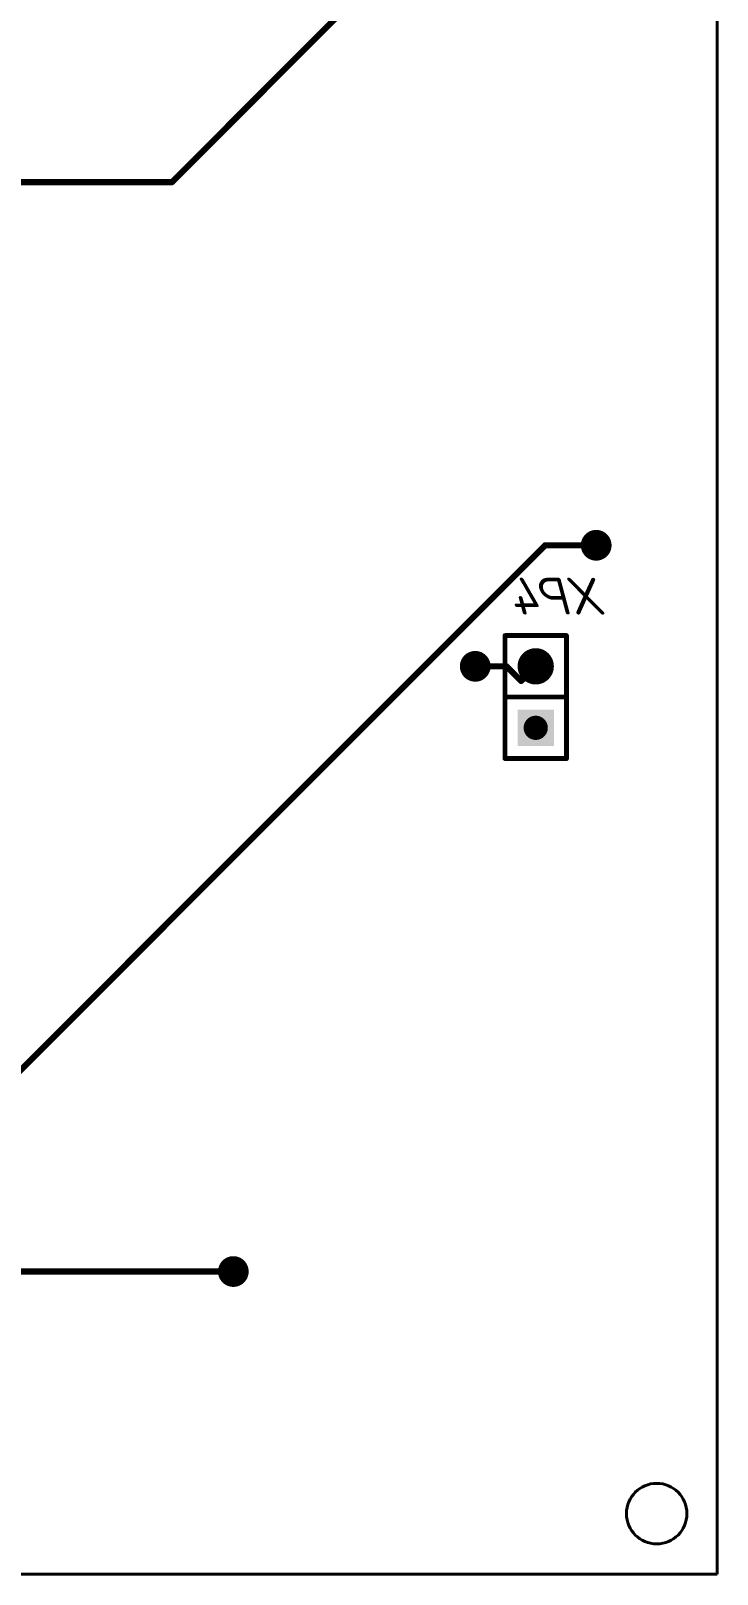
# Model space of a CAD drawing. Header units: millimetres. Extents: x -1529 to 2898, y -1337 to 2183.
# Drawn here: x 2869.2 to 2897.6, y -1191.8 to -1128 of the extents above; entities that cross this region are included whole.
import ezdxf

# ---------------------------------------------------------------- set-up
doc = ezdxf.new("R2010")
doc.units = ezdxf.units.MM
doc.layers.get('0').update_dxf_attribs({"lineweight": 40})
for name, color, linetype in [('BottomLayer', 5, 'Continuous'), ('BottomOverlay', 54, 'Continuous'), ('DrillDrawing', 1, 'Continuous'), ('PadHoleLayer', 156, 'Continuous'), ('ViaHoleLayer', 16, 'Continuous')]:
    doc.layers.add(name, color=color, linetype=linetype)
doc.styles.get("Standard").update_dxf_attribs({"font": 'isocpeui.ttf', "height": 5})

msp = doc.modelspace()

# ---------------------------------------------------------------- linework, layer by layer
for p, q in [((2897.587217726007, -1191.764845085696), (2897.587217726007, -1091.764846965696)), ((2800.087217146007, -1191.764845085696), (2897.587217726007, -1191.764845085696))]:
    msp.add_line(p, q)
msp.add_circle((2895.087204946007, -1189.264865325696), 1.25)
at = {"layer": 'BottomLayer', "const_width": 0.254}
for points in [[(2890.087214946007, -1119.224822525696), (2875.047191686006, -1134.264845785696)], [(2875.047191686006, -1134.264845785696), (2862.587216606007, -1134.264845785696)], [(2890.474816406007, -1149.264846265696), (2864.246016946007, -1175.493645725696)], [(2892.587217566007, -1149.264846265696), (2890.474816406007, -1149.264846265696)], [(2888.879203646007, -1154.264846425696), (2887.587217406007, -1154.264846425696)], [(2889.483202946007, -1154.868845725696), (2888.879203646007, -1154.264846425696)], [(2890.087214946007, -1154.264833725696), (2889.483202946007, -1154.868845725696)], [(2877.587217086007, -1179.264844685696), (2831.669815906007, -1179.264844685696)]]:
    msp.add_lwpolyline(points, dxfattribs=at)
at = {"layer": 'BottomLayer'}
for points, const_width in [([(2875.110691686007, -1134.264845785696, -1), (2874.983691686007, -1134.264845785696, -1)], 0.127), ([(2875.110691686007, -1134.264845785696, -1), (2874.983691686007, -1134.264845785696, -1)], 0.127), ([(2892.904717566007, -1149.264846265696, -1), (2892.269717566007, -1149.264846265696, -1)], 0.635), ([(2890.538316406007, -1149.264846265696, -1), (2890.411316406007, -1149.264846265696, -1)], 0.127), ([(2890.538316406007, -1149.264846265696, -1), (2890.411316406007, -1149.264846265696, -1)], 0.127), ([(2892.650717566007, -1149.264846265696, -1), (2892.523717566007, -1149.264846265696, -1)], 0.127), ([(2887.904717406007, -1154.264846425696, -1), (2887.269717406007, -1154.264846425696, -1)], 0.635), ([(2890.462215466007, -1154.264833725696, -1), (2889.712214426007, -1154.264833725696, -1)], 0.7499985), ([(2887.650717406007, -1154.264846425696, -1), (2887.523717406007, -1154.264846425696, -1)], 0.127), ([(2888.942703646007, -1154.264846425696, -1), (2888.815703646007, -1154.264846425696, -1)], 0.127), ([(2888.942703646007, -1154.264846425696, -1), (2888.815703646007, -1154.264846425696, -1)], 0.127), ([(2890.150714946007, -1154.264833725696, -1), (2890.023714946007, -1154.264833725696, -1)], 0.127), ([(2889.546702946007, -1154.868845725696, -1), (2889.419702946007, -1154.868845725696, -1)], 0.127), ([(2889.546702946007, -1154.868845725696, -1), (2889.419702946007, -1154.868845725696, -1)], 0.127), ([(2877.904717086007, -1179.264844685696, -1), (2877.269717086007, -1179.264844685696, -1)], 0.635), ([(2877.650717086007, -1179.264844685696, -1), (2877.523717086007, -1179.264844685696, -1)], 0.127)]:
    msp.add_lwpolyline(points, format="xyb", close=True, dxfattribs=dict(at, const_width=const_width))
msp.add_solid([(2890.837213446007, -1157.554832225696), (2889.337216446007, -1157.554832225696), (2890.837213446007, -1156.054835225696), (2889.337216446007, -1156.054835225696)], dxfattribs=at)
at = {"layer": 'BottomOverlay', "const_width": 0.1999996}
for points in [[(2891.357214946006, -1152.994833725696), (2888.817214946007, -1152.994833725696)], [(2888.817214946007, -1158.074833725696), (2888.817214946007, -1152.994833725696)], [(2891.357214946006, -1158.074833725696), (2891.357214946006, -1152.994833725696)], [(2891.357214946006, -1155.534833725696), (2888.817214946007, -1155.534833725696)], [(2891.357214946006, -1158.074833725696), (2888.817214946007, -1158.074833725696)]]:
    msp.add_lwpolyline(points, dxfattribs=at)
at = {"layer": 'BottomOverlay', "const_width": 0.0999998}
for points in [[(2888.867214846007, -1152.994833725696, -1), (2888.767215046007, -1152.994833725696, -1)], [(2888.867214846007, -1152.994833725696, -1), (2888.767215046007, -1152.994833725696, -1)], [(2891.407214846007, -1152.994833725696, -1), (2891.307215046007, -1152.994833725696, -1)], [(2891.407214846007, -1152.994833725696, -1), (2891.307215046007, -1152.994833725696, -1)], [(2888.867214846007, -1155.534833725696, -1), (2888.767215046007, -1155.534833725696, -1)], [(2891.407214846007, -1155.534833725696, -1), (2891.307215046007, -1155.534833725696, -1)], [(2888.867214846007, -1158.074833725696, -1), (2888.767215046007, -1158.074833725696, -1)], [(2888.867214846007, -1158.074833725696, -1), (2888.767215046007, -1158.074833725696, -1)], [(2891.407214846007, -1158.074833725696, -1), (2891.307215046007, -1158.074833725696, -1)], [(2891.407214846007, -1158.074833725696, -1), (2891.307215046007, -1158.074833725696, -1)]]:
    msp.add_lwpolyline(points, format="xyb", close=True, dxfattribs=at)
at = {"layer": 'DrillDrawing', "const_width": 0.0508}
for points in [[(2892.460217566007, -1149.137846265696), (2892.333217566007, -1149.137846265696)], [(2892.460217566007, -1149.264846265696), (2892.333217566007, -1149.137846265696)], [(2892.460217566007, -1149.264846265696), (2892.333217566007, -1149.391846265696)], [(2892.460217566007, -1149.391846265696), (2892.333217566007, -1149.391846265696)], [(2892.587217566007, -1149.010846265696), (2892.460217566007, -1149.137846265696)], [(2892.587217566007, -1149.518846265696), (2892.460217566007, -1149.391846265696)], [(2892.714217566007, -1149.137846265696), (2892.587217566007, -1149.010846265696)], [(2892.714217566007, -1149.391846265696), (2892.587217566007, -1149.518846265696)], [(2892.841217566007, -1149.137846265696), (2892.714217566007, -1149.264846265696)], [(2892.841217566007, -1149.137846265696), (2892.714217566007, -1149.137846265696)], [(2892.841217566007, -1149.391846265696), (2892.714217566007, -1149.264846265696)], [(2892.841217566007, -1149.391846265696), (2892.714217566007, -1149.391846265696)], [(2887.460217406007, -1154.137846425696), (2887.333217406006, -1154.137846425696)], [(2887.460217406007, -1154.264846425696), (2887.333217406006, -1154.137846425696)], [(2887.460217406007, -1154.264846425696), (2887.333217406006, -1154.391846425696)], [(2887.460217406007, -1154.391846425696), (2887.333217406006, -1154.391846425696)], [(2887.587217406007, -1154.010846425696), (2887.460217406007, -1154.137846425696)], [(2887.587217406007, -1154.518846425696), (2887.460217406007, -1154.391846425696)], [(2887.714217406007, -1154.137846425696), (2887.587217406007, -1154.010846425696)], [(2887.714217406007, -1154.391846425696), (2887.587217406007, -1154.518846425696)], [(2887.841217406007, -1154.137846425696), (2887.714217406007, -1154.264846425696)], [(2887.841217406007, -1154.137846425696), (2887.714217406007, -1154.137846425696)], [(2887.841217406007, -1154.391846425696), (2887.714217406007, -1154.264846425696)], [(2887.841217406007, -1154.391846425696), (2887.714217406007, -1154.391846425696)], [(2890.087214946007, -1154.518833725696), (2889.833214946007, -1154.010833725696)], [(2890.341214946007, -1154.010833725696), (2889.833214946007, -1154.010833725696)], [(2890.341214946007, -1154.010833725696), (2890.087214946007, -1154.518833725696)], [(2890.087214946007, -1157.058833725696), (2889.833214946007, -1156.550833725696)], [(2890.341214946007, -1156.550833725696), (2889.833214946007, -1156.550833725696)], [(2890.341214946007, -1156.550833725696), (2890.087214946007, -1157.058833725696)], [(2877.460217086007, -1179.137844685696), (2877.333217086007, -1179.137844685696)], [(2877.460217086007, -1179.264844685696), (2877.333217086007, -1179.137844685696)], [(2877.460217086007, -1179.264844685696), (2877.333217086007, -1179.391844685696)], [(2877.460217086007, -1179.391844685696), (2877.333217086007, -1179.391844685696)], [(2877.587217086007, -1179.010844685696), (2877.460217086007, -1179.137844685696)], [(2877.587217086007, -1179.518844685696), (2877.460217086007, -1179.391844685696)], [(2877.714217086007, -1179.137844685696), (2877.587217086007, -1179.010844685696)], [(2877.714217086007, -1179.391844685696), (2877.587217086007, -1179.518844685696)], [(2877.841217086007, -1179.137844685696), (2877.714217086007, -1179.264844685696)], [(2877.841217086007, -1179.137844685696), (2877.714217086007, -1179.137844685696)], [(2877.841217086007, -1179.391844685696), (2877.714217086007, -1179.264844685696)], [(2877.841217086007, -1179.391844685696), (2877.714217086007, -1179.391844685696)]]:
    msp.add_lwpolyline(points, dxfattribs=at)
at = {"layer": 'DrillDrawing', "const_width": 0.0254}
for points in [[(2892.345917566007, -1149.137846265696, -1), (2892.320517566007, -1149.137846265696, -1)], [(2892.345917566007, -1149.137846265696, -1), (2892.320517566007, -1149.137846265696, -1)], [(2892.345917566007, -1149.391846265696, -1), (2892.320517566007, -1149.391846265696, -1)], [(2892.345917566007, -1149.391846265696, -1), (2892.320517566007, -1149.391846265696, -1)], [(2892.472917566007, -1149.137846265696, -1), (2892.447517566007, -1149.137846265696, -1)], [(2892.472917566007, -1149.137846265696, -1), (2892.447517566007, -1149.137846265696, -1)], [(2892.472917566007, -1149.264846265696, -1), (2892.447517566007, -1149.264846265696, -1)], [(2892.472917566007, -1149.264846265696, -1), (2892.447517566007, -1149.264846265696, -1)], [(2892.472917566007, -1149.391846265696, -1), (2892.447517566007, -1149.391846265696, -1)], [(2892.472917566007, -1149.391846265696, -1), (2892.447517566007, -1149.391846265696, -1)], [(2892.599917566007, -1149.010846265696, -1), (2892.574517566007, -1149.010846265696, -1)], [(2892.599917566007, -1149.010846265696, -1), (2892.574517566007, -1149.010846265696, -1)], [(2892.726917566007, -1149.137846265696, -1), (2892.701517566007, -1149.137846265696, -1)], [(2892.726917566007, -1149.137846265696, -1), (2892.701517566007, -1149.137846265696, -1)], [(2892.726917566007, -1149.264846265696, -1), (2892.701517566007, -1149.264846265696, -1)], [(2892.726917566007, -1149.264846265696, -1), (2892.701517566007, -1149.264846265696, -1)], [(2892.726917566007, -1149.391846265696, -1), (2892.701517566007, -1149.391846265696, -1)], [(2892.726917566007, -1149.391846265696, -1), (2892.701517566007, -1149.391846265696, -1)], [(2892.853917566007, -1149.137846265696, -1), (2892.828517566007, -1149.137846265696, -1)], [(2892.853917566007, -1149.137846265696, -1), (2892.828517566007, -1149.137846265696, -1)], [(2892.853917566007, -1149.391846265696, -1), (2892.828517566007, -1149.391846265696, -1)], [(2892.853917566007, -1149.391846265696, -1), (2892.828517566007, -1149.391846265696, -1)], [(2892.599917566007, -1149.518846265696, -1), (2892.574517566007, -1149.518846265696, -1)], [(2892.599917566007, -1149.518846265696, -1), (2892.574517566007, -1149.518846265696, -1)], [(2887.345917406007, -1154.137846425696, -1), (2887.320517406007, -1154.137846425696, -1)], [(2887.345917406007, -1154.137846425696, -1), (2887.320517406007, -1154.137846425696, -1)], [(2887.345917406007, -1154.391846425696, -1), (2887.320517406007, -1154.391846425696, -1)], [(2887.345917406007, -1154.391846425696, -1), (2887.320517406007, -1154.391846425696, -1)], [(2887.472917406007, -1154.137846425696, -1), (2887.447517406007, -1154.137846425696, -1)], [(2887.472917406007, -1154.137846425696, -1), (2887.447517406007, -1154.137846425696, -1)], [(2887.472917406007, -1154.264846425696, -1), (2887.447517406007, -1154.264846425696, -1)], [(2887.472917406007, -1154.264846425696, -1), (2887.447517406007, -1154.264846425696, -1)], [(2887.472917406007, -1154.391846425696, -1), (2887.447517406007, -1154.391846425696, -1)], [(2887.472917406007, -1154.391846425696, -1), (2887.447517406007, -1154.391846425696, -1)], [(2887.599917406007, -1154.010846425696, -1), (2887.574517406007, -1154.010846425696, -1)], [(2887.599917406007, -1154.010846425696, -1), (2887.574517406007, -1154.010846425696, -1)], [(2887.599917406007, -1154.518846425696, -1), (2887.574517406007, -1154.518846425696, -1)], [(2887.599917406007, -1154.518846425696, -1), (2887.574517406007, -1154.518846425696, -1)], [(2887.726917406007, -1154.137846425696, -1), (2887.701517406007, -1154.137846425696, -1)], [(2887.726917406007, -1154.137846425696, -1), (2887.701517406007, -1154.137846425696, -1)], [(2887.726917406007, -1154.264846425696, -1), (2887.701517406007, -1154.264846425696, -1)], [(2887.726917406007, -1154.264846425696, -1), (2887.701517406007, -1154.264846425696, -1)], [(2887.726917406007, -1154.391846425696, -1), (2887.701517406007, -1154.391846425696, -1)], [(2887.726917406007, -1154.391846425696, -1), (2887.701517406007, -1154.391846425696, -1)], [(2887.853917406007, -1154.137846425696, -1), (2887.828517406007, -1154.137846425696, -1)], [(2887.853917406007, -1154.137846425696, -1), (2887.828517406007, -1154.137846425696, -1)], [(2887.853917406007, -1154.391846425696, -1), (2887.828517406007, -1154.391846425696, -1)], [(2887.853917406007, -1154.391846425696, -1), (2887.828517406007, -1154.391846425696, -1)], [(2889.845914946007, -1154.010833725696, -1), (2889.820514946007, -1154.010833725696, -1)], [(2889.845914946007, -1154.010833725696, -1), (2889.820514946007, -1154.010833725696, -1)], [(2890.099914946007, -1154.518833725696, -1), (2890.074514946007, -1154.518833725696, -1)], [(2890.099914946007, -1154.518833725696, -1), (2890.074514946007, -1154.518833725696, -1)], [(2890.353914946007, -1154.010833725696, -1), (2890.328514946007, -1154.010833725696, -1)], [(2890.353914946007, -1154.010833725696, -1), (2890.328514946007, -1154.010833725696, -1)], [(2889.845914946007, -1156.550833725696, -1), (2889.820514946007, -1156.550833725696, -1)], [(2889.845914946007, -1156.550833725696, -1), (2889.820514946007, -1156.550833725696, -1)], [(2890.099914946007, -1157.058833725696, -1), (2890.074514946007, -1157.058833725696, -1)], [(2890.099914946007, -1157.058833725696, -1), (2890.074514946007, -1157.058833725696, -1)], [(2890.353914946007, -1156.550833725696, -1), (2890.328514946007, -1156.550833725696, -1)], [(2890.353914946007, -1156.550833725696, -1), (2890.328514946007, -1156.550833725696, -1)], [(2877.345917086006, -1179.137844685696, -1), (2877.320517086007, -1179.137844685696, -1)], [(2877.345917086006, -1179.137844685696, -1), (2877.320517086007, -1179.137844685696, -1)], [(2877.345917086006, -1179.391844685696, -1), (2877.320517086007, -1179.391844685696, -1)], [(2877.345917086006, -1179.391844685696, -1), (2877.320517086007, -1179.391844685696, -1)], [(2877.472917086007, -1179.137844685696, -1), (2877.447517086007, -1179.137844685696, -1)], [(2877.472917086007, -1179.137844685696, -1), (2877.447517086007, -1179.137844685696, -1)], [(2877.472917086007, -1179.264844685696, -1), (2877.447517086007, -1179.264844685696, -1)], [(2877.472917086007, -1179.264844685696, -1), (2877.447517086007, -1179.264844685696, -1)], [(2877.472917086007, -1179.391844685696, -1), (2877.447517086007, -1179.391844685696, -1)], [(2877.472917086007, -1179.391844685696, -1), (2877.447517086007, -1179.391844685696, -1)], [(2877.599917086007, -1179.010844685696, -1), (2877.574517086007, -1179.010844685696, -1)], [(2877.599917086007, -1179.010844685696, -1), (2877.574517086007, -1179.010844685696, -1)], [(2877.726917086007, -1179.137844685696, -1), (2877.701517086007, -1179.137844685696, -1)], [(2877.726917086007, -1179.137844685696, -1), (2877.701517086007, -1179.137844685696, -1)], [(2877.726917086007, -1179.264844685696, -1), (2877.701517086007, -1179.264844685696, -1)], [(2877.726917086007, -1179.264844685696, -1), (2877.701517086007, -1179.264844685696, -1)], [(2877.726917086007, -1179.391844685696, -1), (2877.701517086007, -1179.391844685696, -1)], [(2877.726917086007, -1179.391844685696, -1), (2877.701517086007, -1179.391844685696, -1)], [(2877.853917086007, -1179.137844685696, -1), (2877.828517086007, -1179.137844685696, -1)], [(2877.853917086007, -1179.137844685696, -1), (2877.828517086007, -1179.137844685696, -1)], [(2877.853917086007, -1179.391844685696, -1), (2877.828517086007, -1179.391844685696, -1)], [(2877.853917086007, -1179.391844685696, -1), (2877.828517086007, -1179.391844685696, -1)], [(2877.599917086007, -1179.518844685696, -1), (2877.574517086007, -1179.518844685696, -1)], [(2877.599917086007, -1179.518844685696, -1), (2877.574517086007, -1179.518844685696, -1)]]:
    msp.add_lwpolyline(points, format="xyb", close=True, dxfattribs=at)
at = {"layer": 'PadHoleLayer', "const_width": 0.499999}
for points in [[(2890.337214446007, -1154.264833725696, -1), (2889.837215446007, -1154.264833725696, -1)], [(2890.337214446007, -1156.804833725696, -1), (2889.837215446007, -1156.804833725696, -1)]]:
    msp.add_lwpolyline(points, format="xyb", close=True, dxfattribs=at)
at = {"layer": 'ViaHoleLayer', "const_width": 0.3556}
for points in [[(2892.765017566007, -1149.264846265696, -1), (2892.409417566007, -1149.264846265696, -1)], [(2887.765017406007, -1154.264846425696, -1), (2887.409417406007, -1154.264846425696, -1)], [(2877.765017086007, -1179.264844685696, -1), (2877.409417086007, -1179.264844685696, -1)]]:
    msp.add_lwpolyline(points, format="xyb", close=True, dxfattribs=at)

# ---------------------------------------------------------------- texts
at = {"layer": 'BottomOverlay', "text_generation_flag": 2}
msp.add_text('XP4', height=1.524, dxfattribs=at).set_placement((2893.046484202371, -1152.127037645696))

doc.saveas('drawing.dxf')
